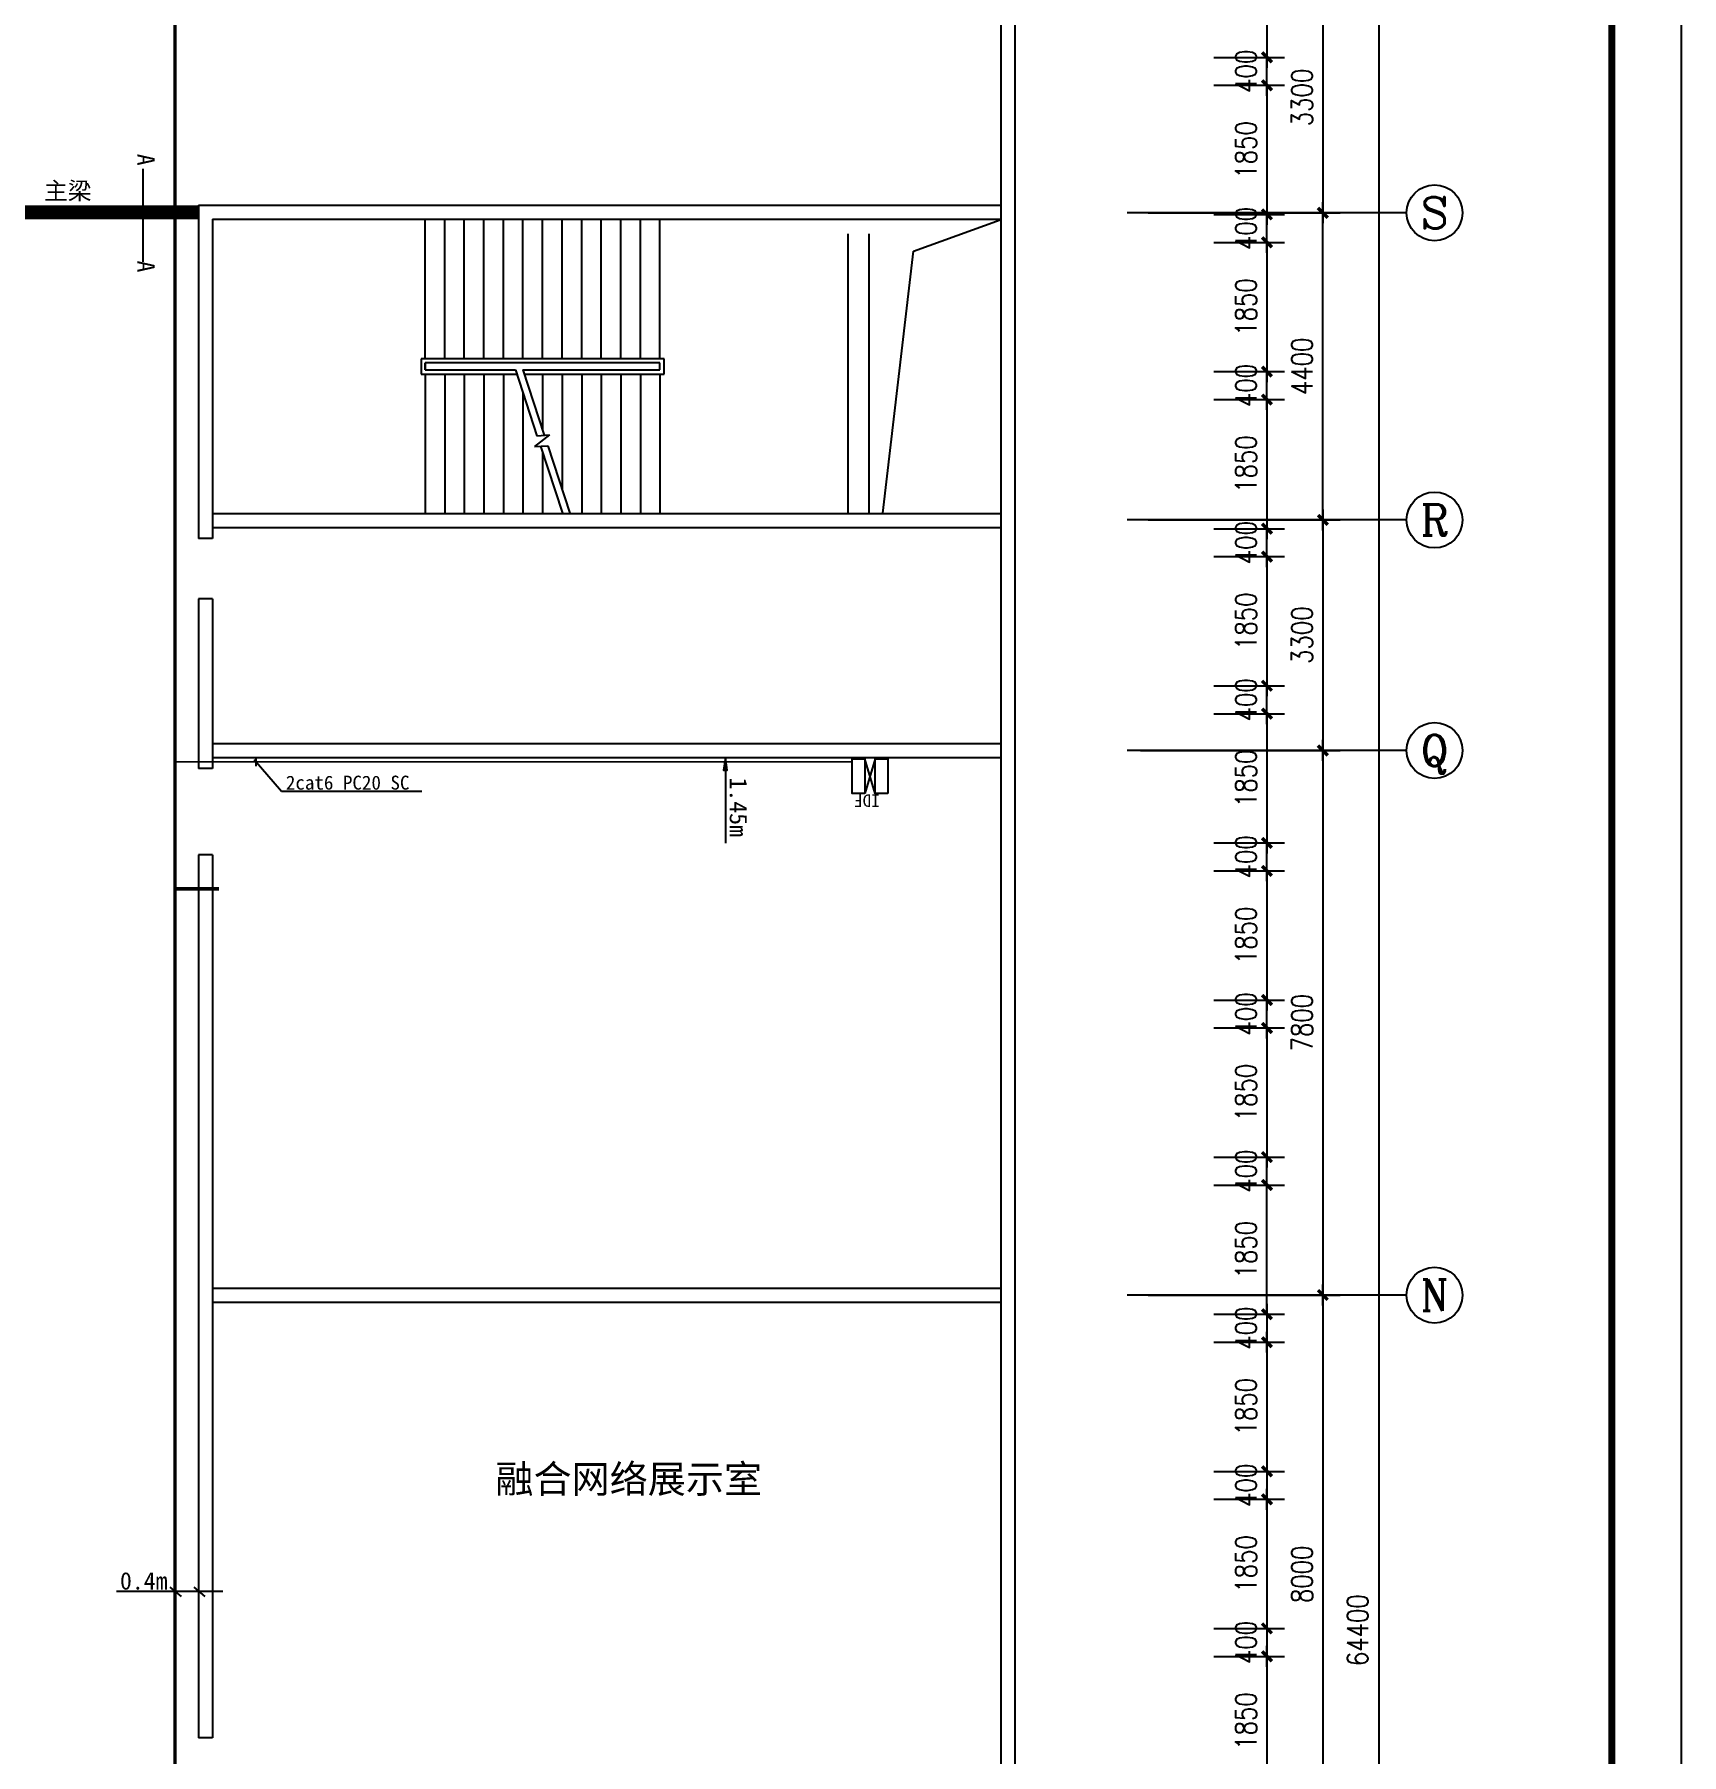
# Model space of a CAD drawing. Extents: x 582436 to 3945069, y 94128 to 248738.
# Drawn here: x 3921488 to 3945069, y 199699 to 224334 of the extents above; entities that cross this region are included whole.
import ezdxf
from ezdxf.enums import TextEntityAlignment as Align

# ---------------------------------------------------------------- set-up
doc = ezdxf.new("R2010")
doc.units = 0
doc.header["$LTSCALE"] = 1000
doc.header["$MEASUREMENT"] = 0
doc.layers.get('0').update_dxf_attribs({"linetype": 'CONTINUOUS'})
doc.layers.get('Defpoints').update_dxf_attribs({"linetype": 'CONTINUOUS'})
for name, color, linetype in [('AXIS', 3, 'CONTINUOUS'), ('AXIS_TEXT', 7, 'CONTINUOUS'), ('DET4', 4, 'CONTINUOUS'), ('PUB_TITLE', 4, 'CONTINUOUS'), ('STAIR', 40, 'CONTINUOUS'), ('xxg', 6, 'CONTINUOUS')]:
    doc.layers.add(name, color=color, linetype=linetype)
doc.styles.add('_HZTXT', font='txt.shx', dxfattribs={"width": 0.8, "bigfont": 'AllInOneBig.shx'})
doc.styles.add('COMPLEX', font='COMPLEX', dxfattribs={"bigfont": 'AllInOneBig.shx'})
doc.styles.add('DIM_FONT', font='SIMPLEX.shx', dxfattribs={"width": 0.8, "bigfont": 'AllInOneBig.shx'})
doc.dimstyles.new('AXIS', dxfattribs={"dimtxt": 300, "dimasz": 1, "dimexe": 250, "dimexo": 300, "dimgap": 150, "dimtad": 1, "dimdec": 0, "dimzin": 0, "dimdsep": 46, "dimtxsty": 'DIM_FONT', "dimblk": '_DIMX', "dimcen": 0.09, "dimse1": 1, "dimse2": 1, "dimclrt": 7, "dimadec": 0, "dimazin": 0, "dimtfac": 1, "dimtdec": 0, "dimtix": 1, "dimtmove": 2, "dimatfit": 3, "dimldrblk": '_DIMX', "dimfxl": 1, "dimtolj": 1, "dimtzin": 0, "dimarcsym": 0})
doc.dimstyles.new('dimn', dxfattribs={"dimtxt": 300, "dimasz": 1, "dimexe": 250, "dimexo": 300, "dimgap": 150, "dimtad": 1, "dimdec": 0, "dimdsep": 46, "dimtxsty": 'DIM_FONT', "dimblk": '_DIMX', "dimblk1": '_DIMX', "dimblk2": '_DIMX', "dimcen": 1.25, "dimdle": 2, "dimclrt": 7, "dimadec": 1, "dimazin": 0, "dimtfac": 1, "dimtdec": 0, "dimtix": 1, "dimtmove": 2, "dimatfit": 3, "dimldrblk": '_DIMX', "dimfxl": 1, "dimtolj": 1, "dimtzin": 0, "dimarcsym": 0})

# ---------------------------------------------------------------- blocks, each defined once
blk = doc.blocks.new('_axiso')
blk.add_circle((0, 0), 0.5)
at = {"layer": 'AXIS_TEXT', "style": 'COMPLEX', "width": 1.041667}
blk.add_attdef('A', text='', height=0.56, dxfattribs=at).set_placement((-0.25, -0.28), (0.25, -0.28), align=Align.FIT)
blk = doc.blocks.new('_DIMX')
blk.add_line((-150, 0), (150, 0))
at = {"const_width": 50}
blk.add_lwpolyline([(-70, -70), (70, 70)], dxfattribs=at)
blk = doc.blocks.new('*D50')
at = {"layer": 'AXIS', "color": 0, "lineweight": -2}
for p, q in [((3937433, 225080), (3940183, 225080)), ((3939933, 225079), (3939933, 221781)), ((3937433, 221780), (3940183, 221780))]:
    blk.add_line(p, q, dxfattribs=at)
at = {"layer": 'Defpoints', "color": 0}
for p in [(3937133, 225080), (3937133, 221780), (3939933, 221780)]:
    blk.add_point(p, dxfattribs=at)
at = {"layer": 'AXIS', "color": 0, "lineweight": -2}
for p, rotation in [((3939933, 225080), 90), ((3939933, 221780), 270)]:
    blk.add_blockref('_DIMX', p, dxfattribs=dict(at, rotation=rotation))
at = {"layer": 'AXIS', "color": 7, "insert": (3939633, 223430), "char_height": 300, "attachment_point": 5, "rotation": 90, "style": '_HZTXT'}
blk.add_mtext('\\A1;3300', dxfattribs=at)
blk = doc.blocks.new('*D51')
at = {"layer": 'AXIS', "color": 0, "lineweight": -2}
for p, q in [((3937433, 217380), (3940183, 217380)), ((3939933, 217379), (3939933, 214081)), ((3937433, 214080), (3940183, 214080))]:
    blk.add_line(p, q, dxfattribs=at)
at = {"layer": 'Defpoints', "color": 0}
for p in [(3937133, 217380), (3937133, 214080), (3939933, 214080)]:
    blk.add_point(p, dxfattribs=at)
at = {"layer": 'AXIS', "color": 0, "lineweight": -2}
for p, rotation in [((3939933, 217380), 90), ((3939933, 214080), 270)]:
    blk.add_blockref('_DIMX', p, dxfattribs=dict(at, rotation=rotation))
at = {"layer": 'AXIS', "color": 7, "insert": (3939633, 215730), "char_height": 300, "attachment_point": 5, "rotation": 90, "style": '_HZTXT'}
blk.add_mtext('\\A1;3300', dxfattribs=at)
blk = doc.blocks.new('*D52')
at = {"layer": 'AXIS', "color": 0, "lineweight": -2}
for p, q in [((3937324, 214080), (3940183, 214080)), ((3939933, 214079), (3939933, 206281)), ((3937433, 206280), (3940183, 206280))]:
    blk.add_line(p, q, dxfattribs=at)
at = {"layer": 'Defpoints', "color": 0}
for p in [(3937024, 214080), (3937133, 206280), (3939933, 206280)]:
    blk.add_point(p, dxfattribs=at)
at = {"layer": 'AXIS', "color": 0, "lineweight": -2}
for p, rotation in [((3939933, 214080), 90), ((3939933, 206280), 270)]:
    blk.add_blockref('_DIMX', p, dxfattribs=dict(at, rotation=rotation))
at = {"layer": 'AXIS', "color": 7, "insert": (3939633, 210180), "char_height": 300, "attachment_point": 5, "rotation": 90, "style": '_HZTXT'}
blk.add_mtext('\\A1;7800', dxfattribs=at)
blk = doc.blocks.new('*D53')
at = {"layer": 'AXIS', "color": 0, "lineweight": -2}
for p, q in [((3937433, 206280), (3940183, 206280)), ((3939933, 206279), (3939933, 198281)), ((3937433, 198280), (3940183, 198280))]:
    blk.add_line(p, q, dxfattribs=at)
at = {"layer": 'Defpoints', "color": 0}
for p in [(3937133, 206280), (3937133, 198280), (3939933, 198280)]:
    blk.add_point(p, dxfattribs=at)
at = {"layer": 'AXIS', "color": 0, "lineweight": -2}
for p, rotation in [((3939933, 206280), 90), ((3939933, 198280), 270)]:
    blk.add_blockref('_DIMX', p, dxfattribs=dict(at, rotation=rotation))
at = {"layer": 'AXIS', "color": 7, "insert": (3939633, 202280), "char_height": 300, "attachment_point": 5, "rotation": 90, "style": '_HZTXT'}
blk.add_mtext('\\A1;8000', dxfattribs=at)
blk = doc.blocks.new('*D60')
at = {"layer": 'AXIS', "color": 0, "lineweight": -2}
for p, q in [((3937433, 233680), (3940983, 233680)), ((3940733, 233679), (3940733, 169281)), ((3937433, 169280), (3940983, 169280))]:
    blk.add_line(p, q, dxfattribs=at)
at = {"layer": 'Defpoints', "color": 0}
for p in [(3937133, 233680), (3937133, 169280), (3940733, 169280)]:
    blk.add_point(p, dxfattribs=at)
at = {"layer": 'AXIS', "color": 0, "lineweight": -2}
for p, rotation in [((3940733, 233680), 90), ((3940733, 169280), 270)]:
    blk.add_blockref('_DIMX', p, dxfattribs=dict(at, rotation=rotation))
at = {"layer": 'AXIS', "color": 7, "insert": (3940433, 201480), "char_height": 300, "attachment_point": 5, "rotation": 90, "style": '_HZTXT'}
blk.add_mtext('\\A1;64400', dxfattribs=at)
blk = doc.blocks.new('*D209')
at = {"layer": 'AXIS', "color": 0, "lineweight": -2}
for p, q in [((3937433, 221780), (3940183, 221780)), ((3939933, 217381), (3939933, 221779)), ((3937433, 217380), (3940183, 217380))]:
    blk.add_line(p, q, dxfattribs=at)
at = {"layer": 'Defpoints', "color": 0}
for p in [(3937133, 221780), (3939933, 221780), (3937133, 217380)]:
    blk.add_point(p, dxfattribs=at)
at = {"layer": 'AXIS', "color": 0, "lineweight": -2}
for p, rotation in [((3939933, 221780), 90), ((3939933, 217380), 270)]:
    blk.add_blockref('_DIMX', p, dxfattribs=dict(at, rotation=rotation))
at = {"layer": 'AXIS', "color": 7, "insert": (3939633, 219580), "char_height": 300, "attachment_point": 5, "rotation": 90, "style": '_HZTXT'}
blk.add_mtext('\\A1;4400', dxfattribs=at)
blk = doc.blocks.new('*D220')
at = {"layer": 'AXIS', "color": 0, "lineweight": -2}
for p, q in [((3938374, 201105), (3939383, 201105)), ((3939133, 201104), (3939133, 199256)), ((3938374, 199255), (3939383, 199255))]:
    blk.add_line(p, q, dxfattribs=at)
at = {"layer": 'Defpoints', "color": 0}
for p in [(3938074, 201105), (3938074, 199255), (3939133, 199255)]:
    blk.add_point(p, dxfattribs=at)
at = {"layer": 'AXIS', "color": 0, "lineweight": -2}
for p, rotation in [((3939133, 201105), 90), ((3939133, 199255), 270)]:
    blk.add_blockref('_DIMX', p, dxfattribs=dict(at, rotation=rotation))
at = {"layer": 'AXIS', "color": 7, "insert": (3938833, 200180), "char_height": 300, "attachment_point": 5, "rotation": 90, "style": '_HZTXT'}
blk.add_mtext('\\A1;1850', dxfattribs=at)
blk = doc.blocks.new('*D221')
at = {"layer": 'AXIS', "color": 0, "lineweight": -2}
for p, q in [((3938374, 201505), (3939383, 201505)), ((3939133, 201506), (3939133, 201507)), ((3939133, 201505), (3939133, 201105)), ((3938374, 201105), (3939383, 201105)), ((3939133, 201104), (3939133, 201103))]:
    blk.add_line(p, q, dxfattribs=at)
at = {"layer": 'Defpoints', "color": 0}
for p in [(3938074, 201505), (3938074, 201105), (3939133, 201105)]:
    blk.add_point(p, dxfattribs=at)
at = {"layer": 'AXIS', "color": 0, "lineweight": -2}
for p, rotation in [((3939133, 201505), 270), ((3939133, 201105), 90)]:
    blk.add_blockref('_DIMX', p, dxfattribs=dict(at, rotation=rotation))
at = {"layer": 'AXIS', "color": 7, "insert": (3938833, 201305), "char_height": 300, "attachment_point": 5, "rotation": 90, "style": '_HZTXT'}
blk.add_mtext('\\A1;400', dxfattribs=at)
blk = doc.blocks.new('*D222')
at = {"layer": 'AXIS', "color": 0, "lineweight": -2}
for p, q in [((3938374, 203355), (3939383, 203355)), ((3939133, 203354), (3939133, 201506)), ((3938374, 201505), (3939383, 201505))]:
    blk.add_line(p, q, dxfattribs=at)
at = {"layer": 'Defpoints', "color": 0}
for p in [(3938074, 203355), (3938074, 201505), (3939133, 201505)]:
    blk.add_point(p, dxfattribs=at)
at = {"layer": 'AXIS', "color": 0, "lineweight": -2}
for p, rotation in [((3939133, 203355), 90), ((3939133, 201505), 270)]:
    blk.add_blockref('_DIMX', p, dxfattribs=dict(at, rotation=rotation))
at = {"layer": 'AXIS', "color": 7, "insert": (3938833, 202430), "char_height": 300, "attachment_point": 5, "rotation": 90, "style": '_HZTXT'}
blk.add_mtext('\\A1;1850', dxfattribs=at)
blk = doc.blocks.new('*D223')
at = {"layer": 'AXIS', "color": 0, "lineweight": -2}
for p, q in [((3938374, 205605), (3939383, 205605)), ((3939133, 205604), (3939133, 203756)), ((3938374, 203755), (3939383, 203755))]:
    blk.add_line(p, q, dxfattribs=at)
at = {"layer": 'Defpoints', "color": 0}
for p in [(3938074, 205605), (3938074, 203755), (3939133, 203755)]:
    blk.add_point(p, dxfattribs=at)
at = {"layer": 'AXIS', "color": 0, "lineweight": -2}
for p, rotation in [((3939133, 205605), 90), ((3939133, 203755), 270)]:
    blk.add_blockref('_DIMX', p, dxfattribs=dict(at, rotation=rotation))
at = {"layer": 'AXIS', "color": 7, "insert": (3938833, 204680), "char_height": 300, "attachment_point": 5, "rotation": 90, "style": '_HZTXT'}
blk.add_mtext('\\A1;1850', dxfattribs=at)
blk = doc.blocks.new('*D224')
at = {"layer": 'AXIS', "color": 0, "lineweight": -2}
for p, q in [((3938374, 206005), (3939383, 206005)), ((3939133, 206006), (3939133, 206007)), ((3939133, 206005), (3939133, 205605)), ((3938374, 205605), (3939383, 205605)), ((3939133, 205604), (3939133, 205603))]:
    blk.add_line(p, q, dxfattribs=at)
at = {"layer": 'Defpoints', "color": 0}
for p in [(3938074, 206005), (3938074, 205605), (3939133, 205605)]:
    blk.add_point(p, dxfattribs=at)
at = {"layer": 'AXIS', "color": 0, "lineweight": -2}
for p, rotation in [((3939133, 206005), 270), ((3939133, 205605), 90)]:
    blk.add_blockref('_DIMX', p, dxfattribs=dict(at, rotation=rotation))
at = {"layer": 'AXIS', "color": 7, "insert": (3938833, 205805), "char_height": 300, "attachment_point": 5, "rotation": 90, "style": '_HZTXT'}
blk.add_mtext('\\A1;400', dxfattribs=at)
blk = doc.blocks.new('*D225')
at = {"layer": 'AXIS', "color": 0, "lineweight": -2}
for p, q in [((3938374, 207855), (3939383, 207855)), ((3939133, 206006), (3939133, 207854)), ((3938374, 206005), (3939383, 206005))]:
    blk.add_line(p, q, dxfattribs=at)
at = {"layer": 'Defpoints', "color": 0}
for p in [(3938074, 207855), (3939133, 207855), (3938074, 206005)]:
    blk.add_point(p, dxfattribs=at)
at = {"layer": 'AXIS', "color": 0, "lineweight": -2}
for p, rotation in [((3939133, 207855), 90), ((3939133, 206005), 270)]:
    blk.add_blockref('_DIMX', p, dxfattribs=dict(at, rotation=rotation))
at = {"layer": 'AXIS', "color": 7, "insert": (3938833, 206930), "char_height": 300, "attachment_point": 5, "rotation": 90, "style": '_HZTXT'}
blk.add_mtext('\\A1;1850', dxfattribs=at)
blk = doc.blocks.new('*D226')
at = {"layer": 'AXIS', "color": 0, "lineweight": -2}
for p, q in [((3938374, 208255), (3939383, 208255)), ((3939133, 208256), (3939133, 208257)), ((3939133, 207855), (3939133, 208255)), ((3938374, 207855), (3939383, 207855)), ((3939133, 207854), (3939133, 207853))]:
    blk.add_line(p, q, dxfattribs=at)
at = {"layer": 'Defpoints', "color": 0}
for p in [(3938074, 208255), (3939133, 208255), (3938074, 207855)]:
    blk.add_point(p, dxfattribs=at)
at = {"layer": 'AXIS', "color": 0, "lineweight": -2}
for p, rotation in [((3939133, 208255), 270), ((3939133, 207855), 90)]:
    blk.add_blockref('_DIMX', p, dxfattribs=dict(at, rotation=rotation))
at = {"layer": 'AXIS', "color": 7, "insert": (3938833, 208055), "char_height": 300, "attachment_point": 5, "rotation": 90, "style": '_HZTXT'}
blk.add_mtext('\\A1;400', dxfattribs=at)
blk = doc.blocks.new('*D227')
at = {"layer": 'AXIS', "color": 0, "lineweight": -2}
for p, q in [((3938374, 203755), (3939383, 203755)), ((3939133, 203756), (3939133, 203757)), ((3939133, 203755), (3939133, 203355)), ((3938374, 203355), (3939383, 203355)), ((3939133, 203354), (3939133, 203353))]:
    blk.add_line(p, q, dxfattribs=at)
at = {"layer": 'Defpoints', "color": 0}
for p in [(3938074, 203755), (3938074, 203355), (3939133, 203355)]:
    blk.add_point(p, dxfattribs=at)
at = {"layer": 'AXIS', "color": 0, "lineweight": -2}
for p, rotation in [((3939133, 203755), 270), ((3939133, 203355), 90)]:
    blk.add_blockref('_DIMX', p, dxfattribs=dict(at, rotation=rotation))
at = {"layer": 'AXIS', "color": 7, "insert": (3938833, 203555), "char_height": 300, "attachment_point": 5, "rotation": 90, "style": '_HZTXT'}
blk.add_mtext('\\A1;400', dxfattribs=at)
blk = doc.blocks.new('*D228')
at = {"layer": 'AXIS', "color": 0, "lineweight": -2}
for p, q in [((3938374, 210505), (3939383, 210505)), ((3939133, 210506), (3939133, 210507)), ((3939133, 210105), (3939133, 210505)), ((3938374, 210105), (3939383, 210105)), ((3939133, 210104), (3939133, 210103))]:
    blk.add_line(p, q, dxfattribs=at)
at = {"layer": 'Defpoints', "color": 0}
for p in [(3938074, 210505), (3939133, 210505), (3938074, 210105)]:
    blk.add_point(p, dxfattribs=at)
at = {"layer": 'AXIS', "color": 0, "lineweight": -2}
for p, rotation in [((3939133, 210505), 270), ((3939133, 210105), 90)]:
    blk.add_blockref('_DIMX', p, dxfattribs=dict(at, rotation=rotation))
at = {"layer": 'AXIS', "color": 7, "insert": (3938833, 210305), "char_height": 300, "attachment_point": 5, "rotation": 90, "style": '_HZTXT'}
blk.add_mtext('\\A1;400', dxfattribs=at)
blk = doc.blocks.new('*D229')
at = {"layer": 'AXIS', "color": 0, "lineweight": -2}
for p, q in [((3938374, 210105), (3939383, 210105)), ((3939133, 210104), (3939133, 208256)), ((3938374, 208255), (3939383, 208255))]:
    blk.add_line(p, q, dxfattribs=at)
at = {"layer": 'Defpoints', "color": 0}
for p in [(3938074, 210105), (3938074, 208255), (3939133, 208255)]:
    blk.add_point(p, dxfattribs=at)
at = {"layer": 'AXIS', "color": 0, "lineweight": -2}
for p, rotation in [((3939133, 210105), 90), ((3939133, 208255), 270)]:
    blk.add_blockref('_DIMX', p, dxfattribs=dict(at, rotation=rotation))
at = {"layer": 'AXIS', "color": 7, "insert": (3938833, 209180), "char_height": 300, "attachment_point": 5, "rotation": 90, "style": '_HZTXT'}
blk.add_mtext('\\A1;1850', dxfattribs=at)
blk = doc.blocks.new('*D230')
at = {"layer": 'AXIS', "color": 0, "lineweight": -2}
for p, q in [((3938374, 212755), (3939383, 212755)), ((3939133, 212756), (3939133, 212757)), ((3939133, 212355), (3939133, 212755)), ((3938374, 212355), (3939383, 212355)), ((3939133, 212354), (3939133, 212353))]:
    blk.add_line(p, q, dxfattribs=at)
at = {"layer": 'Defpoints', "color": 0}
for p in [(3938074, 212755), (3939133, 212755), (3938074, 212355)]:
    blk.add_point(p, dxfattribs=at)
at = {"layer": 'AXIS', "color": 0, "lineweight": -2}
for p, rotation in [((3939133, 212755), 270), ((3939133, 212355), 90)]:
    blk.add_blockref('_DIMX', p, dxfattribs=dict(at, rotation=rotation))
at = {"layer": 'AXIS', "color": 7, "insert": (3938833, 212555), "char_height": 300, "attachment_point": 5, "rotation": 90, "style": '_HZTXT'}
blk.add_mtext('\\A1;400', dxfattribs=at)
blk = doc.blocks.new('*D231')
at = {"layer": 'AXIS', "color": 0, "lineweight": -2}
for p, q in [((3938374, 212355), (3939383, 212355)), ((3939133, 212354), (3939133, 210506)), ((3938374, 210505), (3939383, 210505))]:
    blk.add_line(p, q, dxfattribs=at)
at = {"layer": 'Defpoints', "color": 0}
for p in [(3938074, 212355), (3938074, 210505), (3939133, 210505)]:
    blk.add_point(p, dxfattribs=at)
at = {"layer": 'AXIS', "color": 0, "lineweight": -2}
for p, rotation in [((3939133, 212355), 90), ((3939133, 210505), 270)]:
    blk.add_blockref('_DIMX', p, dxfattribs=dict(at, rotation=rotation))
at = {"layer": 'AXIS', "color": 7, "insert": (3938833, 211430), "char_height": 300, "attachment_point": 5, "rotation": 90, "style": '_HZTXT'}
blk.add_mtext('\\A1;1850', dxfattribs=at)
blk = doc.blocks.new('*D232')
at = {"layer": 'AXIS', "color": 0, "lineweight": -2}
for p, q in [((3938374, 215005), (3939383, 215005)), ((3939133, 215006), (3939133, 215007)), ((3939133, 214605), (3939133, 215005)), ((3938374, 214605), (3939383, 214605)), ((3939133, 214604), (3939133, 214603))]:
    blk.add_line(p, q, dxfattribs=at)
at = {"layer": 'Defpoints', "color": 0}
for p in [(3938074, 215005), (3939133, 215005), (3938074, 214605)]:
    blk.add_point(p, dxfattribs=at)
at = {"layer": 'AXIS', "color": 0, "lineweight": -2}
for p, rotation in [((3939133, 215005), 270), ((3939133, 214605), 90)]:
    blk.add_blockref('_DIMX', p, dxfattribs=dict(at, rotation=rotation))
at = {"layer": 'AXIS', "color": 7, "insert": (3938833, 214805), "char_height": 300, "attachment_point": 5, "rotation": 90, "style": '_HZTXT'}
blk.add_mtext('\\A1;400', dxfattribs=at)
blk = doc.blocks.new('*D233')
at = {"layer": 'AXIS', "color": 0, "lineweight": -2}
for p, q in [((3938374, 214605), (3939383, 214605)), ((3939133, 214604), (3939133, 212756)), ((3938374, 212755), (3939383, 212755))]:
    blk.add_line(p, q, dxfattribs=at)
at = {"layer": 'Defpoints', "color": 0}
for p in [(3938074, 214605), (3938074, 212755), (3939133, 212755)]:
    blk.add_point(p, dxfattribs=at)
at = {"layer": 'AXIS', "color": 0, "lineweight": -2}
for p, rotation in [((3939133, 214605), 90), ((3939133, 212755), 270)]:
    blk.add_blockref('_DIMX', p, dxfattribs=dict(at, rotation=rotation))
at = {"layer": 'AXIS', "color": 7, "insert": (3938833, 213680), "char_height": 300, "attachment_point": 5, "rotation": 90, "style": '_HZTXT'}
blk.add_mtext('\\A1;1850', dxfattribs=at)
blk = doc.blocks.new('*D234')
at = {"layer": 'AXIS', "color": 0, "lineweight": -2}
for p, q in [((3938374, 217255), (3939383, 217255)), ((3939133, 217256), (3939133, 217257)), ((3939133, 216855), (3939133, 217255)), ((3938374, 216855), (3939383, 216855)), ((3939133, 216854), (3939133, 216853))]:
    blk.add_line(p, q, dxfattribs=at)
at = {"layer": 'Defpoints', "color": 0}
for p in [(3938074, 217255), (3939133, 217255), (3938074, 216855)]:
    blk.add_point(p, dxfattribs=at)
at = {"layer": 'AXIS', "color": 0, "lineweight": -2}
for p, rotation in [((3939133, 217255), 270), ((3939133, 216855), 90)]:
    blk.add_blockref('_DIMX', p, dxfattribs=dict(at, rotation=rotation))
at = {"layer": 'AXIS', "color": 7, "insert": (3938833, 217055), "char_height": 300, "attachment_point": 5, "rotation": 90, "style": '_HZTXT'}
blk.add_mtext('\\A1;400', dxfattribs=at)
blk = doc.blocks.new('*D235')
at = {"layer": 'AXIS', "color": 0, "lineweight": -2}
for p, q in [((3938374, 216855), (3939383, 216855)), ((3939133, 216854), (3939133, 215006)), ((3938374, 215005), (3939383, 215005))]:
    blk.add_line(p, q, dxfattribs=at)
at = {"layer": 'Defpoints', "color": 0}
for p in [(3938074, 216855), (3938074, 215005), (3939133, 215005)]:
    blk.add_point(p, dxfattribs=at)
at = {"layer": 'AXIS', "color": 0, "lineweight": -2}
for p, rotation in [((3939133, 216855), 90), ((3939133, 215005), 270)]:
    blk.add_blockref('_DIMX', p, dxfattribs=dict(at, rotation=rotation))
at = {"layer": 'AXIS', "color": 7, "insert": (3938833, 215930), "char_height": 300, "attachment_point": 5, "rotation": 90, "style": '_HZTXT'}
blk.add_mtext('\\A1;1850', dxfattribs=at)
blk = doc.blocks.new('*D236')
at = {"layer": 'AXIS', "color": 0, "lineweight": -2}
for p, q in [((3938374, 219505), (3939383, 219505)), ((3939133, 219506), (3939133, 219507)), ((3939133, 219105), (3939133, 219505)), ((3938374, 219105), (3939383, 219105)), ((3939133, 219104), (3939133, 219103))]:
    blk.add_line(p, q, dxfattribs=at)
at = {"layer": 'Defpoints', "color": 0}
for p in [(3938074, 219505), (3939133, 219505), (3938074, 219105)]:
    blk.add_point(p, dxfattribs=at)
at = {"layer": 'AXIS', "color": 0, "lineweight": -2}
for p, rotation in [((3939133, 219505), 270), ((3939133, 219105), 90)]:
    blk.add_blockref('_DIMX', p, dxfattribs=dict(at, rotation=rotation))
at = {"layer": 'AXIS', "color": 7, "insert": (3938833, 219305), "char_height": 300, "attachment_point": 5, "rotation": 90, "style": '_HZTXT'}
blk.add_mtext('\\A1;400', dxfattribs=at)
blk = doc.blocks.new('*D237')
at = {"layer": 'AXIS', "color": 0, "lineweight": -2}
for p, q in [((3938374, 219105), (3939383, 219105)), ((3939133, 219104), (3939133, 217256)), ((3938374, 217255), (3939383, 217255))]:
    blk.add_line(p, q, dxfattribs=at)
at = {"layer": 'Defpoints', "color": 0}
for p in [(3938074, 219105), (3938074, 217255), (3939133, 217255)]:
    blk.add_point(p, dxfattribs=at)
at = {"layer": 'AXIS', "color": 0, "lineweight": -2}
for p, rotation in [((3939133, 219105), 90), ((3939133, 217255), 270)]:
    blk.add_blockref('_DIMX', p, dxfattribs=dict(at, rotation=rotation))
at = {"layer": 'AXIS', "color": 7, "insert": (3938833, 218180), "char_height": 300, "attachment_point": 5, "rotation": 90, "style": '_HZTXT'}
blk.add_mtext('\\A1;1850', dxfattribs=at)
blk = doc.blocks.new('*D238')
at = {"layer": 'AXIS', "color": 0, "lineweight": -2}
for p, q in [((3938374, 221755), (3939383, 221755)), ((3939133, 221756), (3939133, 221757)), ((3939133, 221355), (3939133, 221755)), ((3938374, 221355), (3939383, 221355)), ((3939133, 221354), (3939133, 221353))]:
    blk.add_line(p, q, dxfattribs=at)
at = {"layer": 'Defpoints', "color": 0}
for p in [(3938074, 221755), (3939133, 221755), (3938074, 221355)]:
    blk.add_point(p, dxfattribs=at)
at = {"layer": 'AXIS', "color": 0, "lineweight": -2}
for p, rotation in [((3939133, 221755), 270), ((3939133, 221355), 90)]:
    blk.add_blockref('_DIMX', p, dxfattribs=dict(at, rotation=rotation))
at = {"layer": 'AXIS', "color": 7, "insert": (3938833, 221555), "char_height": 300, "attachment_point": 5, "rotation": 90, "style": '_HZTXT'}
blk.add_mtext('\\A1;400', dxfattribs=at)
blk = doc.blocks.new('*D239')
at = {"layer": 'AXIS', "color": 0, "lineweight": -2}
for p, q in [((3938374, 221355), (3939383, 221355)), ((3939133, 221354), (3939133, 219506)), ((3938374, 219505), (3939383, 219505))]:
    blk.add_line(p, q, dxfattribs=at)
at = {"layer": 'Defpoints', "color": 0}
for p in [(3938074, 221355), (3938074, 219505), (3939133, 219505)]:
    blk.add_point(p, dxfattribs=at)
at = {"layer": 'AXIS', "color": 0, "lineweight": -2}
for p, rotation in [((3939133, 221355), 90), ((3939133, 219505), 270)]:
    blk.add_blockref('_DIMX', p, dxfattribs=dict(at, rotation=rotation))
at = {"layer": 'AXIS', "color": 7, "insert": (3938833, 220430), "char_height": 300, "attachment_point": 5, "rotation": 90, "style": '_HZTXT'}
blk.add_mtext('\\A1;1850', dxfattribs=at)
blk = doc.blocks.new('*D240')
at = {"layer": 'AXIS', "color": 0, "lineweight": -2}
for p, q in [((3938374, 224005), (3939383, 224005)), ((3939133, 224006), (3939133, 224007)), ((3939133, 223605), (3939133, 224005)), ((3938374, 223605), (3939383, 223605)), ((3939133, 223604), (3939133, 223603))]:
    blk.add_line(p, q, dxfattribs=at)
at = {"layer": 'Defpoints', "color": 0}
for p in [(3938074, 224005), (3939133, 224005), (3938074, 223605)]:
    blk.add_point(p, dxfattribs=at)
at = {"layer": 'AXIS', "color": 0, "lineweight": -2}
for p, rotation in [((3939133, 224005), 270), ((3939133, 223605), 90)]:
    blk.add_blockref('_DIMX', p, dxfattribs=dict(at, rotation=rotation))
at = {"layer": 'AXIS', "color": 7, "insert": (3938833, 223805), "char_height": 300, "attachment_point": 5, "rotation": 90, "style": '_HZTXT'}
blk.add_mtext('\\A1;400', dxfattribs=at)
blk = doc.blocks.new('*D241')
at = {"layer": 'AXIS', "color": 0, "lineweight": -2}
for p, q in [((3938374, 223605), (3939383, 223605)), ((3939133, 223604), (3939133, 221756)), ((3938374, 221755), (3939383, 221755))]:
    blk.add_line(p, q, dxfattribs=at)
at = {"layer": 'Defpoints', "color": 0}
for p in [(3938074, 223605), (3938074, 221755), (3939133, 221755)]:
    blk.add_point(p, dxfattribs=at)
at = {"layer": 'AXIS', "color": 0, "lineweight": -2}
for p, rotation in [((3939133, 223605), 90), ((3939133, 221755), 270)]:
    blk.add_blockref('_DIMX', p, dxfattribs=dict(at, rotation=rotation))
at = {"layer": 'AXIS', "color": 7, "insert": (3938833, 222680), "char_height": 300, "attachment_point": 5, "rotation": 90, "style": '_HZTXT'}
blk.add_mtext('\\A1;1850', dxfattribs=at)
blk = doc.blocks.new('*D243')
at = {"layer": 'AXIS', "color": 0, "lineweight": -2}
for p, q in [((3938374, 225855), (3939383, 225855)), ((3939133, 225854), (3939133, 224006)), ((3938374, 224005), (3939383, 224005))]:
    blk.add_line(p, q, dxfattribs=at)
at = {"layer": 'Defpoints', "color": 0}
for p in [(3938074, 225855), (3938074, 224005), (3939133, 224005)]:
    blk.add_point(p, dxfattribs=at)
at = {"layer": 'AXIS', "color": 0, "lineweight": -2}
for p, rotation in [((3939133, 225855), 90), ((3939133, 224005), 270)]:
    blk.add_blockref('_DIMX', p, dxfattribs=dict(at, rotation=rotation))
at = {"layer": 'AXIS', "color": 7, "insert": (3938833, 224930), "char_height": 300, "attachment_point": 5, "rotation": 90, "style": '_HZTXT'}
blk.add_mtext('\\A1;1850', dxfattribs=at)

msp = doc.modelspace()

# ---------------------------------------------------------------- hatches: boundary and pattern name
at = {"layer": 'DET4'}
msp.add_hatch(color=0, dxfattribs=at).paths.add_polyline_path([(3931380.2, 213977), (3931352, 213799), (3931407.4, 213799.1)])

# ---------------------------------------------------------------- linework, layer by layer
for p, q in [((3933132.6, 221479.5), (3933132.6, 217479.5)), ((3933432.6, 221479.5), (3933432.6, 217479.5))]:
    msp.add_line(p, q)
at = {"color": 251}
for p, q in [((3934074.6, 221227.5), (3935314.4, 221679.5)), ((3933632.6, 217479.5), (3934074.6, 221227.5))]:
    msp.add_line(p, q, dxfattribs=at)
at = {"layer": 'AXIS', "color": 0}
for p, q in [((3941132.6, 221779.5), (3937132.6, 221779.5)), ((3941132.6, 217379.5), (3937132.6, 217379.5)), ((3941132.6, 214079.5), (3937132.6, 214079.5)), ((3941132.6, 206279.5), (3937132.6, 206279.5))]:
    msp.add_line(p, q, dxfattribs=at)
at = {"layer": 'DET4', "color": 1}
msp.add_line((3923038.9, 222408.5), (3923038.9, 221075.7), dxfattribs=at)
at = {"layer": 'DET4', "color": 0}
for p, q in [((3924039.4, 217114.4), (3923838, 217114.4)), ((3924039.4, 216249), (3923838, 216249)), ((3924632, 213948.3), (3925025.9, 213494.8)), ((3924660.4, 213960.1), (3924660.4, 213853.2)), ((3931380.6, 213878), (3931380.6, 212749)), ((3933525.4, 213460.3), (3933378.4, 213959)), ((3933525.4, 213959), (3933378.4, 213460.3)), ((3924039.4, 213818.7), (3923838, 213818.7)), ((3925025.9, 213494.8), (3927035.8, 213494.8)), ((3924039.4, 212583.9), (3923838, 212583.9)), ((3922664.7, 202040.6), (3924186.1, 202040.6)), ((3923426.6, 202097.2), (3923586.8, 201964.7)), ((3923769, 202097.2), (3923929.2, 201964.7)), ((3924039.4, 199939.2), (3923838, 199939.2))]:
    msp.add_line(p, q, dxfattribs=at)
for points, const_width in [([(3923500.4, 224538.1), (3923500.4, 178961.2)], 50), ([(3933196, 213915.7), (3923500.4, 213915.7)], 20), ([(3924129.3, 212098.3), (3923500.4, 212098.3)], 50)]:
    msp.add_lwpolyline(points, dxfattribs=dict(at, const_width=const_width))
at = {"layer": 'DET4', "color": 1, "const_width": 200}
msp.add_lwpolyline([(3923838, 221785.1), (3921033, 221785.1)], dxfattribs=at)
at = {"layer": 'DET4', "color": 0}
for points in [[(3931380.2, 213977), (3931352, 213799), (3931407.4, 213799.1)], [(3933378.4, 213460.3), (3933196, 213460.3), (3933196, 213959), (3933378.4, 213959)], [(3933707.8, 213460.3), (3933525.4, 213460.3), (3933525.4, 213959), (3933707.8, 213959)]]:
    msp.add_lwpolyline(points, close=True, dxfattribs=at)
at = {"layer": 'PUB_TITLE'}
msp.add_lwpolyline([(3945068.6, 140096), (3945068.6, 248738.4), (3860968.6, 248738.4), (3860968.6, 140096), (3945068.6, 140096), (3945068.6, 142711.9)], dxfattribs=at)
at = {"layer": 'PUB_TITLE', "const_width": 100}
msp.add_lwpolyline([(3940320.9, 141090.2), (3924010.9, 141168.8), (3944068.6, 141168.8), (3944068.6, 246238.4), (3861968.6, 246238.4), (3861968.6, 141096), (3944068.6, 141096), (3944068.6, 147358.2)], dxfattribs=at)
at = {"layer": 'STAIR'}
for p, q in [((3927082.6, 219689.5), (3927082.6, 221679.5)), ((3927362.6, 219689.5), (3927362.6, 221679.5)), ((3927642.6, 219689.5), (3927642.6, 221679.5)), ((3927922.6, 219689.5), (3927922.6, 221679.5)), ((3928202.6, 219689.5), (3928202.6, 221679.5)), ((3928482.6, 219689.5), (3928482.6, 221679.5)), ((3928762.6, 219689.5), (3928762.6, 221679.5)), ((3929042.6, 219689.5), (3929042.6, 221679.5)), ((3929322.6, 219689.5), (3929322.6, 221679.5)), ((3929602.6, 219689.5), (3929602.6, 221679.5)), ((3929882.6, 219689.5), (3929882.6, 221679.5)), ((3930162.6, 219689.5), (3930162.6, 221679.5)), ((3930442.6, 219689.5), (3930442.6, 221679.5)), ((3927022.6, 219689.5), (3927022.6, 219469.5)), ((3930502.6, 219689.5), (3927022.6, 219689.5)), ((3927082.6, 219529.5), (3927082.6, 219629.5)), ((3927082.6, 219629.5), (3927082.6, 219529.5)), ((3930442.6, 219629.5), (3927082.6, 219629.5)), ((3927082.6, 219529.5), (3928374, 219529.5)), ((3927082.6, 219529.5), (3928374, 219529.5)), ((3928374, 219529.5), (3928682.9, 218587.1)), ((3928479.2, 219529.5), (3930442.6, 219529.5)), ((3928479.2, 219529.5), (3930442.6, 219529.5)), ((3928479.2, 219529.5), (3928786.3, 218592.8)), ((3928482.6, 219529.5), (3928482.6, 219519.2)), ((3930442.6, 219529.5), (3930442.6, 219629.5)), ((3930502.6, 219469.5), (3930502.6, 219689.5)), ((3927022.6, 219469.5), (3928393.6, 219469.5)), ((3927082.6, 219469.5), (3927082.6, 217479.5)), ((3927362.6, 219469.5), (3927362.6, 217479.5)), ((3927642.6, 219469.5), (3927642.6, 217479.5)), ((3927922.6, 219469.5), (3927922.6, 217479.5)), ((3928202.6, 219469.5), (3928202.6, 217479.5)), ((3928498.9, 219469.5), (3930502.6, 219469.5)), ((3928762.6, 219469.5), (3928762.6, 218665.1)), ((3929042.6, 219469.5), (3929042.6, 217810.9)), ((3929322.6, 219469.5), (3929322.6, 217479.5)), ((3929602.6, 219469.5), (3929602.6, 217479.5)), ((3929882.6, 219469.5), (3929882.6, 217479.5)), ((3930162.6, 219469.5), (3930162.6, 217479.5)), ((3930442.6, 219469.5), (3930442.6, 217479.5)), ((3928482.6, 219198.2), (3928482.6, 217479.5)), ((3928861.1, 218596.9), (3928649.6, 218430.7)), ((3928682.9, 218587.1), (3928861.1, 218596.9)), ((3928649.6, 218430.7), (3928836, 218441)), ((3928732.7, 218435.3), (3929046, 217479.5)), ((3928762.6, 218344), (3928762.6, 217479.5)), ((3928836, 218441), (3929151.2, 217479.5))]:
    msp.add_line(p, q, dxfattribs=at)
at = {"layer": 'xxg', "color": 0}
for p, q in [((3935526, 232880.2), (3935526, 198182.6)), ((3935324.6, 232678.8), (3935324.6, 198384)), ((3923838, 221888.8), (3935324.6, 221888.8)), ((3923838, 221888.8), (3923838, 217114.4)), ((3924039.4, 221687.4), (3935324.6, 221687.4)), ((3924039.4, 221687.4), (3924039.4, 217114.4)), ((3924039.4, 217474.7), (3935324.6, 217474.7)), ((3924039.4, 217273.3), (3935324.6, 217273.3)), ((3923838, 216249), (3923838, 213818.7)), ((3924039.4, 216249), (3924039.4, 213818.7)), ((3924039.4, 214177.8), (3935324.6, 214177.8)), ((3924039.4, 213976.4), (3935324.6, 213976.4)), ((3923838, 212583.9), (3923838, 199939.2)), ((3924039.4, 212583.9), (3924039.4, 199939.2)), ((3924039.4, 206378.4), (3935324.6, 206378.4)), ((3924039.4, 206177), (3935324.6, 206177))]:
    msp.add_line(p, q, dxfattribs=at)

# ---------------------------------------------------------------- block references
at = {"layer": 'AXIS', "color": 0}
ref = msp.add_blockref('_axiso', (3941532.6, 221779.5), dxfattribs=dict(at, xscale=800, yscale=800, zscale=800.0000000000003))
ref.add_attrib('A', 'S', dxfattribs={"layer": 'AXIS_TEXT', "height": 448, "style": 'COMPLEX', "width": 1.339286}).set_placement((3941332.6, 221555.5), (3941732.6, 221555.5), align=Align.FIT)
at = {"layer": 'AXIS', "color": 0, "xscale": 800, "yscale": 800, "zscale": 800.0000000000003}
msp.add_blockref('_axiso', (3941532.6, 217379.5), dxfattribs=at).add_auto_attribs({'A': 'R'})
at = {"layer": 'AXIS', "color": 0}
ref = msp.add_blockref('_axiso', (3941532.6, 214079.5), dxfattribs=dict(at, xscale=800, yscale=800, zscale=800.0000000000003))
ref.add_attrib('A', 'Q', dxfattribs={"layer": 'AXIS_TEXT', "height": 448, "style": 'COMPLEX', "width": 1.171875}).set_placement((3941332.6, 213855.5), (3941732.6, 213855.5), align=Align.FIT)
ref = msp.add_blockref('_axiso', (3941532.6, 206279.5), dxfattribs=dict(at, xscale=800, yscale=800, zscale=800.0000000000003))
ref.add_attrib('A', 'N', dxfattribs={"layer": 'AXIS_TEXT', "height": 448, "style": 'COMPLEX', "width": 0.986842}).set_placement((3941332.6, 206055.5), (3941732.6, 206055.5), align=Align.FIT)

# ---------------------------------------------------------------- texts
at = {"layer": 'DET4', "color": 1, "char_height": 250, "width": 6656.228, "attachment_point": 1, "rotation": 270, "style": 'COMPLEX'}
for insert in [(3923211.8, 222624.1), (3923211.8, 221095)]:
    msp.add_mtext('{\\fSimSun|b0|i0|c134|p2;A}', dxfattribs=dict(at, insert=insert))
at = {"layer": 'DET4', "color": 1, "insert": (3921455, 222218.8), "char_height": 250, "width": 6656.228, "attachment_point": 1, "style": 'COMPLEX'}
msp.add_mtext('{\\fSimSun|b0|i0|c134|p2; 主梁}', dxfattribs=at)
at = {"layer": 'DET4', "color": 0, "width": 6656.228, "attachment_point": 1, "style": 'COMPLEX'}
for s, insert, char_height in [('{\\fSimSun|b0|i0|c134|p2;2cat6 PC20 SC}', (3925088.5, 213718), 200), ('{\\fSimSun|b0|i0|c134|p2;融合网络展示室}', (3928086.8, 203846.7), 400), ('{\\fSimSun|b0|i0|c134|p2;0.4m }', (3922713.3, 202311.7), 250)]:
    msp.add_mtext(s, dxfattribs=dict(at, insert=insert, char_height=char_height))
at = {"layer": 'DET4', "color": 0, "attachment_point": 1, "style": 'COMPLEX'}
for s, insert, char_height, width, rotation in [('{\\fSimSun|b0|i0|c134|p2;1.45m}', (3931692.7, 213691.1), 250, 6656.228, 270), ('{\\fSimSun|b0|i0|c134|p2;IDF}', (3933590.1, 213270.3), 180, 5990.605, 180)]:
    msp.add_mtext(s, dxfattribs=dict(at, insert=insert, char_height=char_height, width=width, rotation=rotation))

# ---------------------------------------------------------------- dimensions: what is measured, and where the dimension line sits
at = {"layer": 'AXIS', "color": 0}
dim = msp.add_aligned_dim(p1=(3937132.6, 233679.5), p2=(3937132.6, 169279.5), distance=3600, dimstyle='AXIS', override={"dimtxsty": '_HZTXT', "dimse1": 0, "dimse2": 0}, dxfattribs=at)
dim.commit()
dim.dimension.update_dxf_attribs({"geometry": '*D60', "text_midpoint": (3940432.6, 201479.5)})
for base, p1, p2, angle, dimstyle, picture, middle in [((3939132.6, 224004.5), (3938074.4, 225854.5), (3938074.4, 224004.5), 90, 'dimn', '*D243', (3938832.6, 224929.5)), ((3939932.6, 221779.5), (3937132.6, 225079.5), (3937132.6, 221779.5), 90, 'AXIS', '*D50', (3939632.6, 223429.5)), ((3939132.6, 224004.5), (3938074.4, 223604.5), (3938074.4, 224004.5), 270, 'dimn', '*D240', (3938832.6, 223804.5)), ((3939132.6, 221754.5), (3938074.4, 223604.5), (3938074.4, 221754.5), 90, 'dimn', '*D241', (3938832.6, 222679.5)), ((3939932.6, 221779.5), (3937132.6, 217379.5), (3937132.6, 221779.5), 270, 'AXIS', '*D209', (3939632.6, 219579.5)), ((3939132.6, 221754.5), (3938074.4, 221354.5), (3938074.4, 221754.5), 270, 'dimn', '*D238', (3938832.6, 221554.5)), ((3939132.6, 219504.5), (3938074.4, 221354.5), (3938074.4, 219504.5), 90, 'dimn', '*D239', (3938832.6, 220429.5)), ((3939132.6, 219504.5), (3938074.4, 219104.5), (3938074.4, 219504.5), 270, 'dimn', '*D236', (3938832.6, 219304.5)), ((3939132.6, 217254.5), (3938074.4, 219104.5), (3938074.4, 217254.5), 90, 'dimn', '*D237', (3938832.6, 218179.5)), ((3939932.6, 214079.5), (3937132.6, 217379.5), (3937132.6, 214079.5), 90, 'AXIS', '*D51', (3939632.6, 215729.5)), ((3939132.6, 217254.5), (3938074.4, 216854.5), (3938074.4, 217254.5), 270, 'dimn', '*D234', (3938832.6, 217054.5)), ((3939132.6, 215004.5), (3938074.4, 216854.5), (3938074.4, 215004.5), 90, 'dimn', '*D235', (3938832.6, 215929.5)), ((3939132.6, 215004.5), (3938074.4, 214604.5), (3938074.4, 215004.5), 270, 'dimn', '*D232', (3938832.6, 214804.5)), ((3939132.6, 212754.5), (3938074.4, 214604.5), (3938074.4, 212754.5), 90, 'dimn', '*D233', (3938832.6, 213679.5)), ((3939932.6, 206279.5), (3937023.9, 214079.5), (3937132.6, 206279.5), 90, 'AXIS', '*D52', (3939632.6, 210179.5)), ((3939132.6, 212754.5), (3938074.4, 212354.5), (3938074.4, 212754.5), 270, 'dimn', '*D230', (3938832.6, 212554.5)), ((3939132.6, 210504.5), (3938074.4, 212354.5), (3938074.4, 210504.5), 90, 'dimn', '*D231', (3938832.6, 211429.5)), ((3939132.6, 210504.5), (3938074.4, 210104.5), (3938074.4, 210504.5), 270, 'dimn', '*D228', (3938832.6, 210304.5)), ((3939132.6, 208254.5), (3938074.4, 210104.5), (3938074.4, 208254.5), 90, 'dimn', '*D229', (3938832.6, 209179.5)), ((3939132.6, 208254.5), (3938074.4, 207854.5), (3938074.4, 208254.5), 270, 'dimn', '*D226', (3938832.6, 208054.5)), ((3939132.6, 207854.5), (3938074.4, 206004.5), (3938074.4, 207854.5), 270, 'dimn', '*D225', (3938832.6, 206929.5)), ((3939932.6, 198279.5), (3937132.6, 206279.5), (3937132.6, 198279.5), 90, 'AXIS', '*D53', (3939632.6, 202279.5)), ((3939132.6, 205604.5), (3938074.4, 206004.5), (3938074.4, 205604.5), 90, 'dimn', '*D224', (3938832.6, 205804.5)), ((3939132.6, 203754.5), (3938074.4, 205604.5), (3938074.4, 203754.5), 90, 'dimn', '*D223', (3938832.6, 204679.5)), ((3939132.6, 203354.5), (3938074.4, 203754.5), (3938074.4, 203354.5), 90, 'dimn', '*D227', (3938832.6, 203554.5)), ((3939132.6, 201504.5), (3938074.4, 203354.5), (3938074.4, 201504.5), 90, 'dimn', '*D222', (3938832.6, 202429.5)), ((3939132.6, 201104.5), (3938074.4, 201504.5), (3938074.4, 201104.5), 90, 'dimn', '*D221', (3938832.6, 201304.5)), ((3939132.6, 199254.5), (3938074.4, 201104.5), (3938074.4, 199254.5), 90, 'dimn', '*D220', (3938832.6, 200179.5))]:
    dim = msp.add_linear_dim(base=base, p1=p1, p2=p2, angle=angle, dimstyle=dimstyle, override={"dimtxsty": '_HZTXT', "dimse1": 0, "dimse2": 0}, dxfattribs=at)
    dim.commit()
    dim.dimension.update_dxf_attribs({"geometry": picture, "text_midpoint": middle})

doc.saveas('drawing.dxf')
